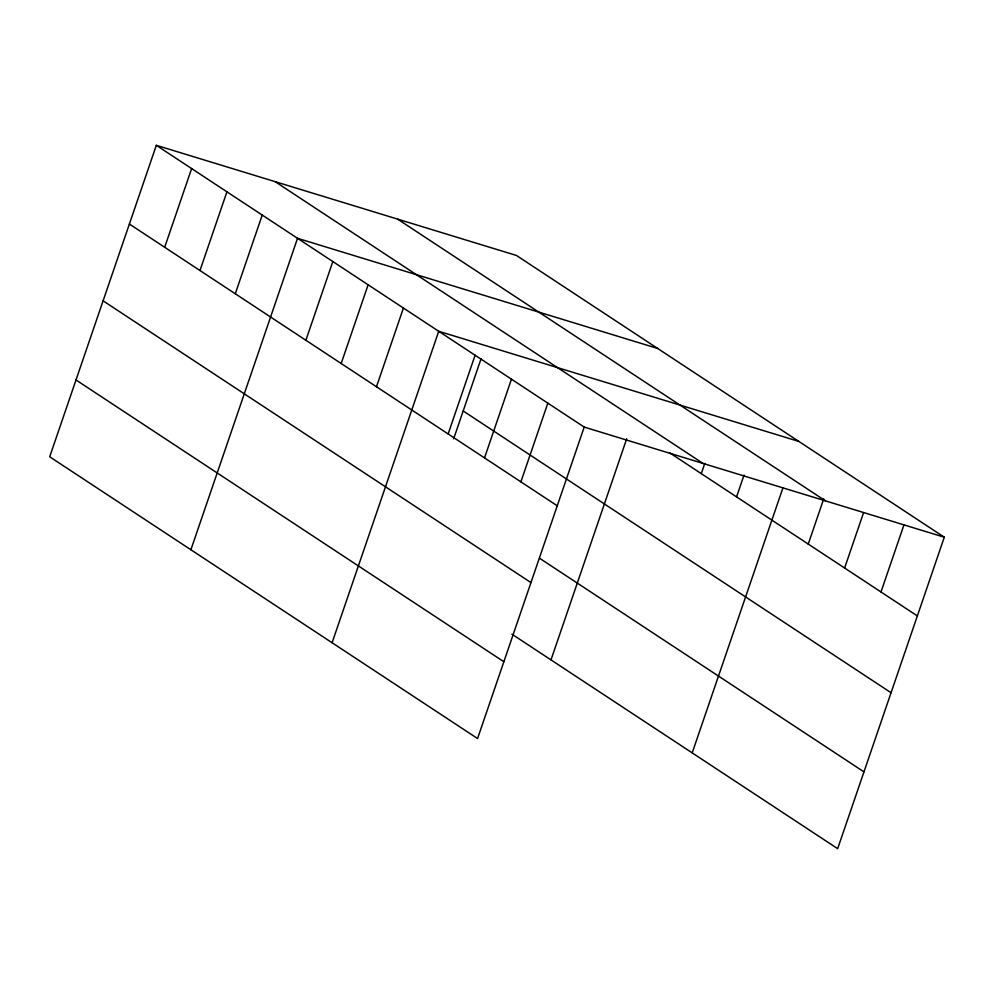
<?xml version="1.0" encoding="UTF-8"?>
<svg xmlns="http://www.w3.org/2000/svg" width="994" height="994" viewBox="0 0 994 994"><rect width="100%" height="100%" fill="white"/><g stroke="black" fill="none" stroke-linecap="round" stroke-linejoin="round"><path stroke-width="1.49" d="M156.331 145.323L49.7 456.78L477.567 738.542L584.199 427.085L156.331 145.323L516.433 255.458L944.3 537.22L837.669 848.677L511.91 634.16M164.681 247.27L191.631 168.57M199.98 270.517L226.93 191.817M235.28 293.764L262.23 215.064M190.898 549.757L297.529 238.311L657.63 348.447M305.879 340.259L332.828 261.559M341.178 363.506L368.128 284.793M376.477 386.753L403.427 308.041M332.095 642.745L438.727 331.288L798.828 441.423M448.145 433.943L475.095 355.243M453.649 438.814L481.046 358.797M484.513 457.899L511.463 379.186M520.893 481.841L547.831 403.142M550.999 659.892L626.717 438.739M701.279 473.629L704.771 463.428M736.579 496.876L744.059 475.02M692.197 752.868L782.862 488.066M808.246 544.078L823.715 498.889M844.614 568.021L863.575 512.643M880.982 591.977L903.944 524.931M584.199 427.085L944.3 537.22M397.6 219.115L825.467 500.877M275.164 181.666L703.031 463.428M669.757 452.879L917.35 615.92M463.192 410.969L891.059 692.731M129.382 224.035L557.261 505.797M539.469 558.181L863.96 771.866M103.09 300.834L530.958 582.596M75.991 379.969L503.871 661.731"/></g></svg>
